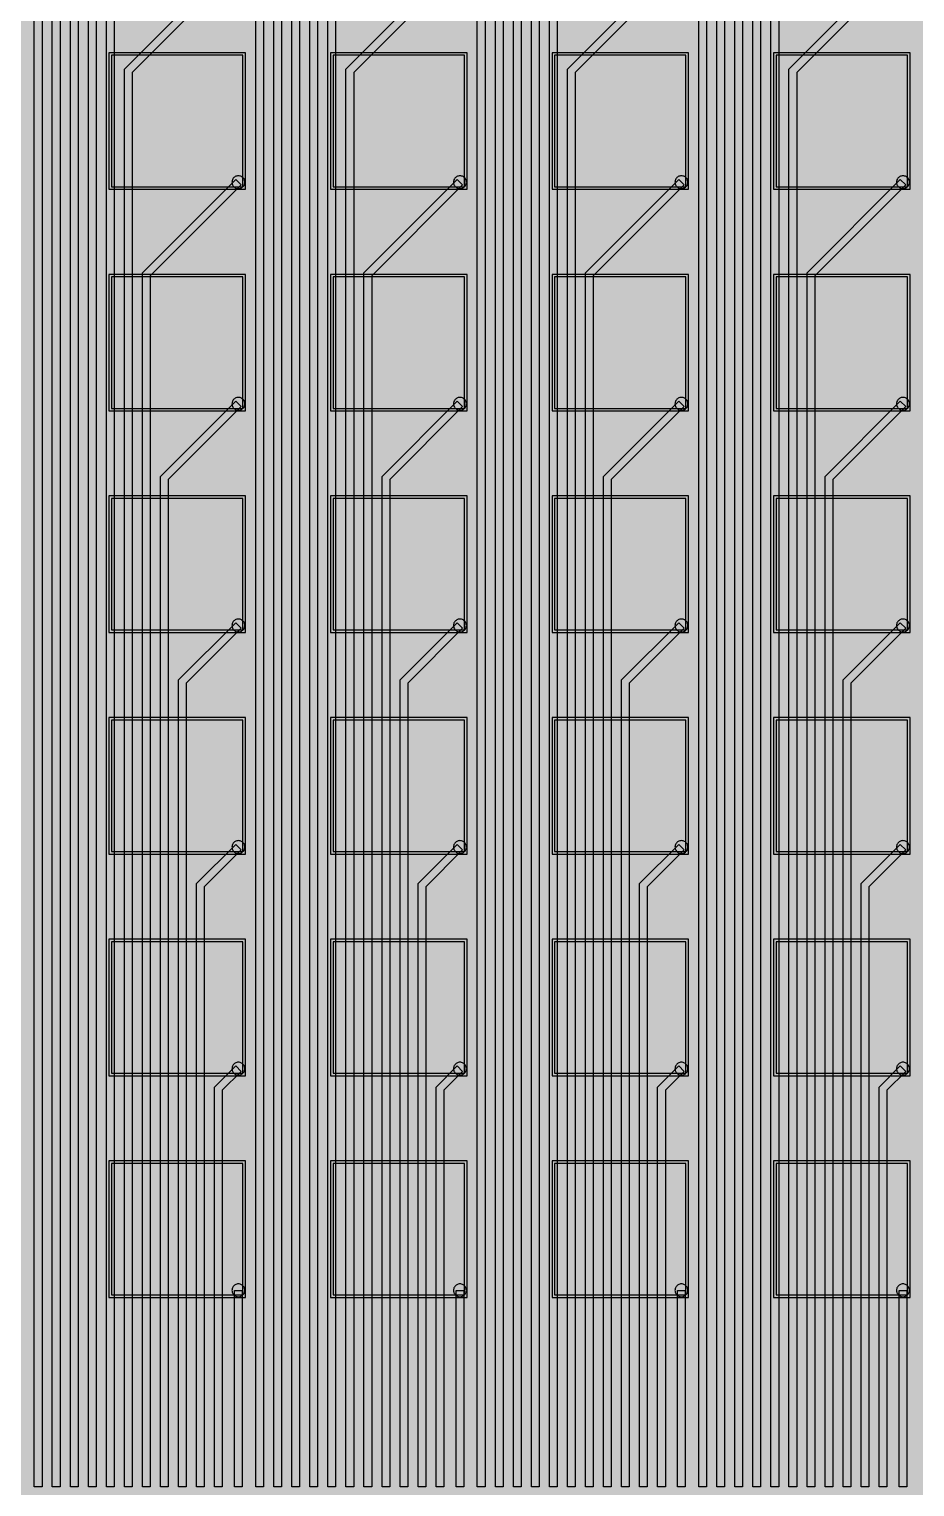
# Model space of a CAD drawing. Header units: metres. Extents: x -7240 to 10960, y -29667 to 1823.
# Drawn here: x 1517 to 1861, y 430 to 996 of the extents above; entities that cross this region are included whole.
import ezdxf

# ---------------------------------------------------------------- set-up
doc = ezdxf.new("R2010")
doc.units = ezdxf.units.M
for name, color, linetype in [('Etching', 1, 'CONTINUOUS'), ('EtchingPad', 2, 'CONTINUOUS'), ('Metal1', 4, 'CONTINUOUS'), ('Metal2', 3, 'CONTINUOUS'), ('Polyimide', 7, 'CONTINUOUS')]:
    doc.layers.add(name, color=color, linetype=linetype)

msp = doc.modelspace()

# ---------------------------------------------------------------- hatches: boundary and pattern name
at = {"layer": 'Polyimide'}
msp.add_hatch(color=7, dxfattribs=at).paths.add_polyline_path([(4088.45, -11806.89), (4098.72, -11851.21), (4115.58, -11893.47), (4138.63, -11932.7), (4167.35, -11967.99), (4201.08, -11998.53), (4239.03, -12023.62), (4280.35, -12042.68), (4349.18, -12073.73), (4413.2, -12113.76), (4471.26, -12162.04), (4522.3, -12217.69), (4565.39, -12279.7), (4599.74, -12346.94), (4624.73, -12418.19), (4639.91, -12492.16), (4645, -12567.5), (4639.91, -12642.84), (4624.73, -12716.8), (4599.74, -12788.06), (4565.39, -12855.3), (4522.3, -12917.31), (4471.26, -12972.96), (4413.2, -13021.24), (4349.18, -13061.27), (4280.35, -13092.32), (4239.03, -13111.38), (4201.08, -13136.47), (4167.35, -13167.01), (4138.63, -13202.3), (4115.58, -13241.52), (4098.72, -13283.78), (4088.45, -13328.11), (4085, -13373.48), (4085, -13567.5), (4099.45, -13861.55), (4142.64, -14152.77), (4214.18, -14438.35), (4313.36, -14715.55), (4439.24, -14981.69), (4590.59, -15234.21), (4765.97, -15470.68), (4963.68, -15688.82), (5181.82, -15886.53), (5418.29, -16061.91), (5670.81, -16213.26), (5936.95, -16339.14), (6214.15, -16438.32), (6499.73, -16509.85), (6790.95, -16553.05), (7085, -16567.5), (9960.38, -16567.5), (10038.79, -16571.35), (10116.45, -16582.87), (10192.6, -16601.95), (10266.52, -16628.4), (10337.49, -16661.96), (10404.83, -16702.32), (10467.89, -16749.09), (10526.06, -16801.81), (10578.78, -16859.98), (10625.55, -16923.04), (10665.91, -16990.38), (10699.48, -17061.35), (10725.93, -17135.27), (10745, -17211.43), (10756.52, -17289.08), (10760.38, -17367.5), (10760.38, -21957.3), (10721.61, -22012.91), (10685.97, -22070.59), (10653.58, -22130.14), (10624.53, -22191.39), (10598.92, -22254.16), (10576.82, -22318.25), (10558.3, -22383.46), (10543.41, -22449.6), (10532.21, -22516.46), (10524.72, -22583.84), (10520.97, -22651.53), (10520.97, -22719.32), (10524.72, -22787.01), (10532.21, -22854.38), (10543.41, -22921.24), (10558.3, -22987.38), (10576.82, -23052.6), (10598.92, -23116.68), (10624.53, -23179.45), (10653.58, -23240.71), (10685.97, -23300.26), (10721.61, -23357.93), (10760.38, -23413.54), (10760.38, -28667.5), (10756.52, -28745.91), (10745, -28823.57), (10725.93, -28899.73), (10699.48, -28973.65), (10665.91, -29044.62), (10625.55, -29111.96), (10578.78, -29175.01), (10526.06, -29233.19), (10467.89, -29285.91), (10404.83, -29332.68), (10337.49, -29373.04), (10266.52, -29406.6), (10192.6, -29433.05), (10116.45, -29452.13), (10038.79, -29463.65), (9960.38, -29467.5), (-6239.63, -29467.5), (-6318.04, -29463.65), (-6395.7, -29452.13), (-6471.85, -29433.05), (-6545.77, -29406.6), (-6616.74, -29373.04), (-6684.08, -29332.68), (-6747.14, -29285.91), (-6805.31, -29233.19), (-6858.03, -29175.01), (-6904.8, -29111.96), (-6945.16, -29044.62), (-6978.73, -28973.65), (-7005.18, -28899.73), (-7024.25, -28823.57), (-7035.77, -28745.91), (-7039.63, -28667.5), (-7039.63, -23426.32), (-6999.36, -23370.07), (-6962.33, -23311.63), (-6928.66, -23251.2), (-6898.45, -23188.96), (-6871.81, -23125.12), (-6848.81, -23059.88), (-6829.53, -22993.44), (-6814.04, -22926.02), (-6802.37, -22857.83), (-6794.57, -22789.09), (-6790.67, -22720.02), (-6790.67, -22650.84), (-6794.57, -22581.77), (-6802.37, -22513.03), (-6814.04, -22444.84), (-6829.53, -22377.42), (-6848.81, -22310.98), (-6871.81, -22245.74), (-6898.45, -22181.89), (-6928.66, -22119.66), (-6962.33, -22059.22), (-6999.36, -22000.79), (-7039.63, -21944.54), (-7039.63, -17367.5), (-7035.77, -17289.08), (-7024.25, -17211.43), (-7005.18, -17135.27), (-6978.73, -17061.35), (-6945.16, -16990.38), (-6904.8, -16923.04), (-6858.03, -16859.98), (-6805.31, -16801.81), (-6747.14, -16749.09), (-6684.08, -16702.32), (-6616.74, -16661.96), (-6545.77, -16628.4), (-6471.85, -16601.95), (-6395.7, -16582.87), (-6318.04, -16571.35), (-6239.63, -16567.5), (-3334, -16567.5), (-3039.95, -16553.05), (-2748.73, -16509.85), (-2463.15, -16438.32), (-2185.95, -16339.14), (-1919.81, -16213.26), (-1667.29, -16061.91), (-1430.82, -15886.53), (-1212.68, -15688.82), (-1014.97, -15470.68), (-839.59, -15234.21), (-688.24, -14981.69), (-562.36, -14715.55), (-463.18, -14438.35), (-391.64, -14152.77), (-348.45, -13861.55), (-334, -13567.5), (-334, -13373.48), (-337.45, -13328.11), (-347.72, -13283.78), (-364.58, -13241.52), (-387.63, -13202.3), (-416.35, -13167.01), (-450.08, -13136.47), (-488.03, -13111.38), (-529.35, -13092.32), (-529.35, -13092.32), (-598.18, -13061.27), (-662.2, -13021.24), (-720.26, -12972.96), (-771.3, -12917.31), (-814.39, -12855.3), (-848.74, -12788.06), (-873.73, -12716.8), (-888.91, -12642.84), (-894, -12567.5), (-888.91, -12492.16), (-873.73, -12418.19), (-848.74, -12346.94), (-814.39, -12279.7), (-771.3, -12217.69), (-720.26, -12162.04), (-662.2, -12113.76), (-598.18, -12073.73), (-529.35, -12042.68), (-488.03, -12023.62), (-450.08, -11998.53), (-416.35, -11967.99), (-387.63, -11932.7), (-364.58, -11893.47), (-347.72, -11851.21), (-337.45, -11806.89), (-334, -11761.52), (-334, -11074.31), (-337.45, -11028.94), (-347.72, -10984.62), (-364.58, -10942.36), (-387.63, -10903.13), (-416.35, -10867.84), (-450.08, -10837.3), (-488.03, -10812.21), (-529.35, -10793.16), (-529.35, -10793.16), (-598.18, -10762.1), (-662.2, -10722.07), (-720.26, -10673.8), (-771.3, -10618.15), (-814.39, -10556.13), (-848.74, -10488.89), (-873.73, -10417.64), (-888.91, -10343.67), (-894, -10268.33), (-888.91, -10192.99), (-873.73, -10119.03), (-848.74, -10047.77), (-814.39, -9980.53), (-771.3, -9918.52), (-720.26, -9862.87), (-662.2, -9814.59), (-598.18, -9774.56), (-529.35, -9743.51), (-488.03, -9724.45), (-450.08, -9699.36), (-416.35, -9668.82), (-387.63, -9633.53), (-364.58, -9594.31), (-347.72, -9552.05), (-337.45, -9507.72), (-334, -9462.35), (-334, -8775.14), (-337.45, -8729.78), (-347.72, -8685.45), (-364.58, -8643.19), (-387.63, -8603.96), (-416.35, -8568.68), (-450.08, -8538.14), (-488.03, -8513.05), (-529.35, -8493.99), (-529.35, -8493.99), (-598.18, -8462.94), (-662.2, -8422.91), (-720.26, -8374.63), (-771.3, -8318.98), (-814.39, -8256.97), (-848.74, -8189.73), (-873.73, -8118.47), (-888.91, -8044.5), (-894, -7969.17), (-888.91, -7893.83), (-873.73, -7819.86), (-848.74, -7748.61), (-814.39, -7681.36), (-771.3, -7619.35), (-720.26, -7563.7), (-662.2, -7515.42), (-598.18, -7475.4), (-529.35, -7444.34), (-529.35, -7444.34), (-488.03, -7425.28), (-450.08, -7400.2), (-416.35, -7369.66), (-387.63, -7334.37), (-364.58, -7295.14), (-347.72, -7252.88), (-337.45, -7208.56), (-334, -7163.19), (-334, -6475.98), (-337.45, -6430.61), (-347.72, -6386.29), (-364.58, -6344.02), (-387.63, -6304.8), (-416.35, -6269.51), (-450.08, -6238.97), (-488.03, -6213.88), (-529.35, -6194.82), (-529.35, -6194.82), (-598.18, -6163.77), (-662.2, -6123.74), (-720.26, -6075.46), (-771.3, -6019.81), (-814.39, -5957.8), (-848.74, -5890.56), (-873.73, -5819.31), (-888.91, -5745.34), (-894, -5670), (-888.91, -5594.66), (-873.73, -5520.69), (-848.74, -5449.44), (-814.39, -5382.2), (-771.3, -5320.19), (-720.26, -5264.54), (-662.2, -5216.26), (-598.18, -5176.23), (-529.35, -5145.18), (-529.35, -5145.18), (-488.03, -5126.12), (-450.08, -5101.03), (-416.35, -5070.49), (-387.63, -5035.2), (-364.58, -4995.98), (-347.72, -4953.71), (-337.45, -4909.39), (-334, -4864.02), (-334, 380), (-334, 1522.5), (-289, 1522.5), (-288.78, 1515.63), (-288.1, 1508.79), (-286.98, 1502.02), (-285.42, 1495.32), (-283.43, 1488.75), (-281.01, 1482.32), (-278.17, 1476.06), (-274.93, 1470), (-271.3, 1464.17), (-267.3, 1458.58), (-262.94, 1453.27), (-258.25, 1448.25), (-253.23, 1443.56), (-247.92, 1439.2), (-242.33, 1435.2), (-236.5, 1431.57), (-230.44, 1428.33), (-224.18, 1425.49), (-217.75, 1423.07), (-211.18, 1421.08), (-204.48, 1419.52), (-197.71, 1418.4), (-190.87, 1417.72), (-184, 1417.5), (-177.13, 1417.72), (-170.29, 1418.4), (-163.52, 1419.52), (-156.82, 1421.08), (-150.25, 1423.07), (-143.82, 1425.49), (-137.56, 1428.33), (-131.5, 1431.57), (-125.67, 1435.2), (-120.08, 1439.2), (-114.77, 1443.56), (-109.75, 1448.25), (-105.06, 1453.27), (-100.7, 1458.58), (-96.7, 1464.17), (-93.07, 1470), (-89.83, 1476.06), (-86.99, 1482.32), (-84.57, 1488.75), (-82.58, 1495.32), (-81.02, 1502.02), (-79.9, 1508.79), (-79.22, 1515.63), (-79, 1522.5), (1786, 1522.5), (3835, 1522.5), (3835.21, 1529.04), (3835.86, 1535.55), (3836.92, 1542.01), (3838.41, 1548.38), (3840.31, 1554.64), (3842.61, 1560.77), (3845.31, 1566.73), (3848.4, 1572.5), (3851.85, 1578.06), (3855.66, 1583.38), (3859.82, 1588.43), (3864.29, 1593.21), (3869.07, 1597.68), (3874.12, 1601.84), (3879.44, 1605.65), (3885, 1609.1), (3890.77, 1612.19), (3896.73, 1614.89), (3902.86, 1617.19), (3909.12, 1619.09), (3915.49, 1620.58), (3921.95, 1621.64), (3928.46, 1622.29), (3935, 1622.5), (3941.54, 1622.29), (3948.05, 1621.64), (3954.51, 1620.58), (3960.88, 1619.09), (3967.14, 1617.19), (3973.27, 1614.89), (3979.23, 1612.19), (3985, 1609.1), (3990.56, 1605.65), (3995.88, 1601.84), (4000.93, 1597.68), (4005.71, 1593.21), (4010.18, 1588.43), (4014.34, 1583.38), (4018.15, 1578.06), (4021.6, 1572.5), (4024.69, 1566.73), (4027.39, 1560.77), (4029.69, 1554.64), (4031.59, 1548.38), (4033.08, 1542.01), (4034.14, 1535.55), (4034.79, 1529.04), (4035, 1522.5), (4085, 1522.5), (4085, 380), (4085, 330), (4085, -4864.02), (4088.45, -4909.39), (4098.72, -4953.71), (4115.58, -4995.98), (4138.63, -5035.2), (4167.35, -5070.49), (4201.08, -5101.03), (4239.03, -5126.12), (4280.35, -5145.18), (4280.35, -5145.18), (4349.18, -5176.23), (4413.2, -5216.26), (4471.26, -5264.54), (4522.3, -5320.19), (4565.39, -5382.2), (4599.74, -5449.44), (4624.73, -5520.69), (4639.91, -5594.66), (4645, -5670), (4639.91, -5745.34), (4624.73, -5819.31), (4599.74, -5890.56), (4565.39, -5957.8), (4522.3, -6019.81), (4471.26, -6075.46), (4413.2, -6123.74), (4349.18, -6163.77), (4280.35, -6194.82), (4239.03, -6213.88), (4201.08, -6238.97), (4167.35, -6269.51), (4138.63, -6304.8), (4115.58, -6344.02), (4098.72, -6386.29), (4088.45, -6430.61), (4085, -6475.98), (4085, -11761.52), (4088.45, -11806.89)])

# ---------------------------------------------------------------- linework, layer by layer
at = {"layer": 'Etching'}
for points in [[(1595.75, 936.25), (1595.77, 935.92), (1595.84, 935.6), (1595.94, 935.29), (1596.08, 935), (1596.27, 934.73), (1596.48, 934.48), (1596.73, 934.27), (1597, 934.08), (1597.29, 933.94), (1597.6, 933.84), (1597.92, 933.77), (1598.25, 933.75), (1598.58, 933.77), (1598.9, 933.84), (1599.21, 933.94), (1599.5, 934.08), (1599.77, 934.27), (1600.02, 934.48), (1600.23, 934.73), (1600.42, 935), (1600.56, 935.29), (1600.66, 935.6), (1600.73, 935.92), (1600.75, 936.25), (1600.73, 936.58), (1600.66, 936.9), (1600.56, 937.21), (1600.42, 937.5), (1600.23, 937.77), (1600.02, 938.02), (1599.77, 938.23), (1599.5, 938.42), (1599.21, 938.56), (1598.9, 938.66), (1598.58, 938.73), (1598.25, 938.75), (1597.92, 938.73), (1597.6, 938.66), (1597.29, 938.56), (1597, 938.42), (1596.73, 938.23), (1596.48, 938.02), (1596.27, 937.77), (1596.08, 937.5), (1595.94, 937.21), (1595.84, 936.9), (1595.77, 936.58), (1595.75, 936.25)], [(1681.75, 936.25), (1681.77, 935.92), (1681.84, 935.6), (1681.94, 935.29), (1682.08, 935), (1682.27, 934.73), (1682.48, 934.48), (1682.73, 934.27), (1683, 934.08), (1683.29, 933.94), (1683.6, 933.84), (1683.92, 933.77), (1684.25, 933.75), (1684.58, 933.77), (1684.9, 933.84), (1685.21, 933.94), (1685.5, 934.08), (1685.77, 934.27), (1686.02, 934.48), (1686.23, 934.73), (1686.42, 935), (1686.56, 935.29), (1686.66, 935.6), (1686.73, 935.92), (1686.75, 936.25), (1686.73, 936.58), (1686.66, 936.9), (1686.56, 937.21), (1686.42, 937.5), (1686.23, 937.77), (1686.02, 938.02), (1685.77, 938.23), (1685.5, 938.42), (1685.21, 938.56), (1684.9, 938.66), (1684.58, 938.73), (1684.25, 938.75), (1683.92, 938.73), (1683.6, 938.66), (1683.29, 938.56), (1683, 938.42), (1682.73, 938.23), (1682.48, 938.02), (1682.27, 937.77), (1682.08, 937.5), (1681.94, 937.21), (1681.84, 936.9), (1681.77, 936.58), (1681.75, 936.25)], [(1767.75, 936.25), (1767.77, 935.92), (1767.84, 935.6), (1767.94, 935.29), (1768.08, 935), (1768.27, 934.73), (1768.48, 934.48), (1768.73, 934.27), (1769, 934.08), (1769.29, 933.94), (1769.6, 933.84), (1769.92, 933.77), (1770.25, 933.75), (1770.58, 933.77), (1770.9, 933.84), (1771.21, 933.94), (1771.5, 934.08), (1771.77, 934.27), (1772.02, 934.48), (1772.23, 934.73), (1772.42, 935), (1772.56, 935.29), (1772.66, 935.6), (1772.73, 935.92), (1772.75, 936.25), (1772.73, 936.58), (1772.66, 936.9), (1772.56, 937.21), (1772.42, 937.5), (1772.23, 937.77), (1772.02, 938.02), (1771.77, 938.23), (1771.5, 938.42), (1771.21, 938.56), (1770.9, 938.66), (1770.58, 938.73), (1770.25, 938.75), (1769.92, 938.73), (1769.6, 938.66), (1769.29, 938.56), (1769, 938.42), (1768.73, 938.23), (1768.48, 938.02), (1768.27, 937.77), (1768.08, 937.5), (1767.94, 937.21), (1767.84, 936.9), (1767.77, 936.58), (1767.75, 936.25)], [(1853.75, 936.25), (1853.77, 935.92), (1853.84, 935.6), (1853.94, 935.29), (1854.08, 935), (1854.27, 934.73), (1854.48, 934.48), (1854.73, 934.27), (1855, 934.08), (1855.29, 933.94), (1855.6, 933.84), (1855.92, 933.77), (1856.25, 933.75), (1856.58, 933.77), (1856.9, 933.84), (1857.21, 933.94), (1857.5, 934.08), (1857.77, 934.27), (1858.02, 934.48), (1858.23, 934.73), (1858.42, 935), (1858.56, 935.29), (1858.66, 935.6), (1858.73, 935.92), (1858.75, 936.25), (1858.73, 936.58), (1858.66, 936.9), (1858.56, 937.21), (1858.42, 937.5), (1858.23, 937.77), (1858.02, 938.02), (1857.77, 938.23), (1857.5, 938.42), (1857.21, 938.56), (1856.9, 938.66), (1856.58, 938.73), (1856.25, 938.75), (1855.92, 938.73), (1855.6, 938.66), (1855.29, 938.56), (1855, 938.42), (1854.73, 938.23), (1854.48, 938.02), (1854.27, 937.77), (1854.08, 937.5), (1853.94, 937.21), (1853.84, 936.9), (1853.77, 936.58), (1853.75, 936.25)], [(1595.75, 850.25), (1595.77, 849.92), (1595.84, 849.6), (1595.94, 849.29), (1596.08, 849), (1596.27, 848.73), (1596.48, 848.48), (1596.73, 848.27), (1597, 848.08), (1597.29, 847.94), (1597.6, 847.84), (1597.92, 847.77), (1598.25, 847.75), (1598.58, 847.77), (1598.9, 847.84), (1599.21, 847.94), (1599.5, 848.08), (1599.77, 848.27), (1600.02, 848.48), (1600.23, 848.73), (1600.42, 849), (1600.56, 849.29), (1600.66, 849.6), (1600.73, 849.92), (1600.75, 850.25), (1600.73, 850.58), (1600.66, 850.9), (1600.56, 851.21), (1600.42, 851.5), (1600.23, 851.77), (1600.02, 852.02), (1599.77, 852.23), (1599.5, 852.42), (1599.21, 852.56), (1598.9, 852.66), (1598.58, 852.73), (1598.25, 852.75), (1597.92, 852.73), (1597.6, 852.66), (1597.29, 852.56), (1597, 852.42), (1596.73, 852.23), (1596.48, 852.02), (1596.27, 851.77), (1596.08, 851.5), (1595.94, 851.21), (1595.84, 850.9), (1595.77, 850.58), (1595.75, 850.25)], [(1681.75, 850.25), (1681.77, 849.92), (1681.84, 849.6), (1681.94, 849.29), (1682.08, 849), (1682.27, 848.73), (1682.48, 848.48), (1682.73, 848.27), (1683, 848.08), (1683.29, 847.94), (1683.6, 847.84), (1683.92, 847.77), (1684.25, 847.75), (1684.58, 847.77), (1684.9, 847.84), (1685.21, 847.94), (1685.5, 848.08), (1685.77, 848.27), (1686.02, 848.48), (1686.23, 848.73), (1686.42, 849), (1686.56, 849.29), (1686.66, 849.6), (1686.73, 849.92), (1686.75, 850.25), (1686.73, 850.58), (1686.66, 850.9), (1686.56, 851.21), (1686.42, 851.5), (1686.23, 851.77), (1686.02, 852.02), (1685.77, 852.23), (1685.5, 852.42), (1685.21, 852.56), (1684.9, 852.66), (1684.58, 852.73), (1684.25, 852.75), (1683.92, 852.73), (1683.6, 852.66), (1683.29, 852.56), (1683, 852.42), (1682.73, 852.23), (1682.48, 852.02), (1682.27, 851.77), (1682.08, 851.5), (1681.94, 851.21), (1681.84, 850.9), (1681.77, 850.58), (1681.75, 850.25)], [(1767.75, 850.25), (1767.77, 849.92), (1767.84, 849.6), (1767.94, 849.29), (1768.08, 849), (1768.27, 848.73), (1768.48, 848.48), (1768.73, 848.27), (1769, 848.08), (1769.29, 847.94), (1769.6, 847.84), (1769.92, 847.77), (1770.25, 847.75), (1770.58, 847.77), (1770.9, 847.84), (1771.21, 847.94), (1771.5, 848.08), (1771.77, 848.27), (1772.02, 848.48), (1772.23, 848.73), (1772.42, 849), (1772.56, 849.29), (1772.66, 849.6), (1772.73, 849.92), (1772.75, 850.25), (1772.73, 850.58), (1772.66, 850.9), (1772.56, 851.21), (1772.42, 851.5), (1772.23, 851.77), (1772.02, 852.02), (1771.77, 852.23), (1771.5, 852.42), (1771.21, 852.56), (1770.9, 852.66), (1770.58, 852.73), (1770.25, 852.75), (1769.92, 852.73), (1769.6, 852.66), (1769.29, 852.56), (1769, 852.42), (1768.73, 852.23), (1768.48, 852.02), (1768.27, 851.77), (1768.08, 851.5), (1767.94, 851.21), (1767.84, 850.9), (1767.77, 850.58), (1767.75, 850.25)], [(1853.75, 850.25), (1853.77, 849.92), (1853.84, 849.6), (1853.94, 849.29), (1854.08, 849), (1854.27, 848.73), (1854.48, 848.48), (1854.73, 848.27), (1855, 848.08), (1855.29, 847.94), (1855.6, 847.84), (1855.92, 847.77), (1856.25, 847.75), (1856.58, 847.77), (1856.9, 847.84), (1857.21, 847.94), (1857.5, 848.08), (1857.77, 848.27), (1858.02, 848.48), (1858.23, 848.73), (1858.42, 849), (1858.56, 849.29), (1858.66, 849.6), (1858.73, 849.92), (1858.75, 850.25), (1858.73, 850.58), (1858.66, 850.9), (1858.56, 851.21), (1858.42, 851.5), (1858.23, 851.77), (1858.02, 852.02), (1857.77, 852.23), (1857.5, 852.42), (1857.21, 852.56), (1856.9, 852.66), (1856.58, 852.73), (1856.25, 852.75), (1855.92, 852.73), (1855.6, 852.66), (1855.29, 852.56), (1855, 852.42), (1854.73, 852.23), (1854.48, 852.02), (1854.27, 851.77), (1854.08, 851.5), (1853.94, 851.21), (1853.84, 850.9), (1853.77, 850.58), (1853.75, 850.25)], [(1595.75, 764.25), (1595.77, 763.92), (1595.84, 763.6), (1595.94, 763.29), (1596.08, 763), (1596.27, 762.73), (1596.48, 762.48), (1596.73, 762.27), (1597, 762.08), (1597.29, 761.94), (1597.6, 761.84), (1597.92, 761.77), (1598.25, 761.75), (1598.58, 761.77), (1598.9, 761.84), (1599.21, 761.94), (1599.5, 762.08), (1599.77, 762.27), (1600.02, 762.48), (1600.23, 762.73), (1600.42, 763), (1600.56, 763.29), (1600.66, 763.6), (1600.73, 763.92), (1600.75, 764.25), (1600.73, 764.58), (1600.66, 764.9), (1600.56, 765.21), (1600.42, 765.5), (1600.23, 765.77), (1600.02, 766.02), (1599.77, 766.23), (1599.5, 766.42), (1599.21, 766.56), (1598.9, 766.66), (1598.58, 766.73), (1598.25, 766.75), (1597.92, 766.73), (1597.6, 766.66), (1597.29, 766.56), (1597, 766.42), (1596.73, 766.23), (1596.48, 766.02), (1596.27, 765.77), (1596.08, 765.5), (1595.94, 765.21), (1595.84, 764.9), (1595.77, 764.58), (1595.75, 764.25)], [(1681.75, 764.25), (1681.77, 763.92), (1681.84, 763.6), (1681.94, 763.29), (1682.08, 763), (1682.27, 762.73), (1682.48, 762.48), (1682.73, 762.27), (1683, 762.08), (1683.29, 761.94), (1683.6, 761.84), (1683.92, 761.77), (1684.25, 761.75), (1684.58, 761.77), (1684.9, 761.84), (1685.21, 761.94), (1685.5, 762.08), (1685.77, 762.27), (1686.02, 762.48), (1686.23, 762.73), (1686.42, 763), (1686.56, 763.29), (1686.66, 763.6), (1686.73, 763.92), (1686.75, 764.25), (1686.73, 764.58), (1686.66, 764.9), (1686.56, 765.21), (1686.42, 765.5), (1686.23, 765.77), (1686.02, 766.02), (1685.77, 766.23), (1685.5, 766.42), (1685.21, 766.56), (1684.9, 766.66), (1684.58, 766.73), (1684.25, 766.75), (1683.92, 766.73), (1683.6, 766.66), (1683.29, 766.56), (1683, 766.42), (1682.73, 766.23), (1682.48, 766.02), (1682.27, 765.77), (1682.08, 765.5), (1681.94, 765.21), (1681.84, 764.9), (1681.77, 764.58), (1681.75, 764.25)], [(1767.75, 764.25), (1767.77, 763.92), (1767.84, 763.6), (1767.94, 763.29), (1768.08, 763), (1768.27, 762.73), (1768.48, 762.48), (1768.73, 762.27), (1769, 762.08), (1769.29, 761.94), (1769.6, 761.84), (1769.92, 761.77), (1770.25, 761.75), (1770.58, 761.77), (1770.9, 761.84), (1771.21, 761.94), (1771.5, 762.08), (1771.77, 762.27), (1772.02, 762.48), (1772.23, 762.73), (1772.42, 763), (1772.56, 763.29), (1772.66, 763.6), (1772.73, 763.92), (1772.75, 764.25), (1772.73, 764.58), (1772.66, 764.9), (1772.56, 765.21), (1772.42, 765.5), (1772.23, 765.77), (1772.02, 766.02), (1771.77, 766.23), (1771.5, 766.42), (1771.21, 766.56), (1770.9, 766.66), (1770.58, 766.73), (1770.25, 766.75), (1769.92, 766.73), (1769.6, 766.66), (1769.29, 766.56), (1769, 766.42), (1768.73, 766.23), (1768.48, 766.02), (1768.27, 765.77), (1768.08, 765.5), (1767.94, 765.21), (1767.84, 764.9), (1767.77, 764.58), (1767.75, 764.25)], [(1853.75, 764.25), (1853.77, 763.92), (1853.84, 763.6), (1853.94, 763.29), (1854.08, 763), (1854.27, 762.73), (1854.48, 762.48), (1854.73, 762.27), (1855, 762.08), (1855.29, 761.94), (1855.6, 761.84), (1855.92, 761.77), (1856.25, 761.75), (1856.58, 761.77), (1856.9, 761.84), (1857.21, 761.94), (1857.5, 762.08), (1857.77, 762.27), (1858.02, 762.48), (1858.23, 762.73), (1858.42, 763), (1858.56, 763.29), (1858.66, 763.6), (1858.73, 763.92), (1858.75, 764.25), (1858.73, 764.58), (1858.66, 764.9), (1858.56, 765.21), (1858.42, 765.5), (1858.23, 765.77), (1858.02, 766.02), (1857.77, 766.23), (1857.5, 766.42), (1857.21, 766.56), (1856.9, 766.66), (1856.58, 766.73), (1856.25, 766.75), (1855.92, 766.73), (1855.6, 766.66), (1855.29, 766.56), (1855, 766.42), (1854.73, 766.23), (1854.48, 766.02), (1854.27, 765.77), (1854.08, 765.5), (1853.94, 765.21), (1853.84, 764.9), (1853.77, 764.58), (1853.75, 764.25)], [(1595.75, 678.25), (1595.77, 677.92), (1595.84, 677.6), (1595.94, 677.29), (1596.08, 677), (1596.27, 676.73), (1596.48, 676.48), (1596.73, 676.27), (1597, 676.08), (1597.29, 675.94), (1597.6, 675.84), (1597.92, 675.77), (1598.25, 675.75), (1598.58, 675.77), (1598.9, 675.84), (1599.21, 675.94), (1599.5, 676.08), (1599.77, 676.27), (1600.02, 676.48), (1600.23, 676.73), (1600.42, 677), (1600.56, 677.29), (1600.66, 677.6), (1600.73, 677.92), (1600.75, 678.25), (1600.73, 678.58), (1600.66, 678.9), (1600.56, 679.21), (1600.42, 679.5), (1600.23, 679.77), (1600.02, 680.02), (1599.77, 680.23), (1599.5, 680.42), (1599.21, 680.56), (1598.9, 680.66), (1598.58, 680.73), (1598.25, 680.75), (1597.92, 680.73), (1597.6, 680.66), (1597.29, 680.56), (1597, 680.42), (1596.73, 680.23), (1596.48, 680.02), (1596.27, 679.77), (1596.08, 679.5), (1595.94, 679.21), (1595.84, 678.9), (1595.77, 678.58), (1595.75, 678.25)], [(1681.75, 678.25), (1681.77, 677.92), (1681.84, 677.6), (1681.94, 677.29), (1682.08, 677), (1682.27, 676.73), (1682.48, 676.48), (1682.73, 676.27), (1683, 676.08), (1683.29, 675.94), (1683.6, 675.84), (1683.92, 675.77), (1684.25, 675.75), (1684.58, 675.77), (1684.9, 675.84), (1685.21, 675.94), (1685.5, 676.08), (1685.77, 676.27), (1686.02, 676.48), (1686.23, 676.73), (1686.42, 677), (1686.56, 677.29), (1686.66, 677.6), (1686.73, 677.92), (1686.75, 678.25), (1686.73, 678.58), (1686.66, 678.9), (1686.56, 679.21), (1686.42, 679.5), (1686.23, 679.77), (1686.02, 680.02), (1685.77, 680.23), (1685.5, 680.42), (1685.21, 680.56), (1684.9, 680.66), (1684.58, 680.73), (1684.25, 680.75), (1683.92, 680.73), (1683.6, 680.66), (1683.29, 680.56), (1683, 680.42), (1682.73, 680.23), (1682.48, 680.02), (1682.27, 679.77), (1682.08, 679.5), (1681.94, 679.21), (1681.84, 678.9), (1681.77, 678.58), (1681.75, 678.25)], [(1767.75, 678.25), (1767.77, 677.92), (1767.84, 677.6), (1767.94, 677.29), (1768.08, 677), (1768.27, 676.73), (1768.48, 676.48), (1768.73, 676.27), (1769, 676.08), (1769.29, 675.94), (1769.6, 675.84), (1769.92, 675.77), (1770.25, 675.75), (1770.58, 675.77), (1770.9, 675.84), (1771.21, 675.94), (1771.5, 676.08), (1771.77, 676.27), (1772.02, 676.48), (1772.23, 676.73), (1772.42, 677), (1772.56, 677.29), (1772.66, 677.6), (1772.73, 677.92), (1772.75, 678.25), (1772.73, 678.58), (1772.66, 678.9), (1772.56, 679.21), (1772.42, 679.5), (1772.23, 679.77), (1772.02, 680.02), (1771.77, 680.23), (1771.5, 680.42), (1771.21, 680.56), (1770.9, 680.66), (1770.58, 680.73), (1770.25, 680.75), (1769.92, 680.73), (1769.6, 680.66), (1769.29, 680.56), (1769, 680.42), (1768.73, 680.23), (1768.48, 680.02), (1768.27, 679.77), (1768.08, 679.5), (1767.94, 679.21), (1767.84, 678.9), (1767.77, 678.58), (1767.75, 678.25)], [(1853.75, 678.25), (1853.77, 677.92), (1853.84, 677.6), (1853.94, 677.29), (1854.08, 677), (1854.27, 676.73), (1854.48, 676.48), (1854.73, 676.27), (1855, 676.08), (1855.29, 675.94), (1855.6, 675.84), (1855.92, 675.77), (1856.25, 675.75), (1856.58, 675.77), (1856.9, 675.84), (1857.21, 675.94), (1857.5, 676.08), (1857.77, 676.27), (1858.02, 676.48), (1858.23, 676.73), (1858.42, 677), (1858.56, 677.29), (1858.66, 677.6), (1858.73, 677.92), (1858.75, 678.25), (1858.73, 678.58), (1858.66, 678.9), (1858.56, 679.21), (1858.42, 679.5), (1858.23, 679.77), (1858.02, 680.02), (1857.77, 680.23), (1857.5, 680.42), (1857.21, 680.56), (1856.9, 680.66), (1856.58, 680.73), (1856.25, 680.75), (1855.92, 680.73), (1855.6, 680.66), (1855.29, 680.56), (1855, 680.42), (1854.73, 680.23), (1854.48, 680.02), (1854.27, 679.77), (1854.08, 679.5), (1853.94, 679.21), (1853.84, 678.9), (1853.77, 678.58), (1853.75, 678.25)], [(1595.75, 592.25), (1595.77, 591.92), (1595.84, 591.6), (1595.94, 591.29), (1596.08, 591), (1596.27, 590.73), (1596.48, 590.48), (1596.73, 590.27), (1597, 590.08), (1597.29, 589.94), (1597.6, 589.84), (1597.92, 589.77), (1598.25, 589.75), (1598.58, 589.77), (1598.9, 589.84), (1599.21, 589.94), (1599.5, 590.08), (1599.77, 590.27), (1600.02, 590.48), (1600.23, 590.73), (1600.42, 591), (1600.56, 591.29), (1600.66, 591.6), (1600.73, 591.92), (1600.75, 592.25), (1600.73, 592.58), (1600.66, 592.9), (1600.56, 593.21), (1600.42, 593.5), (1600.23, 593.77), (1600.02, 594.02), (1599.77, 594.23), (1599.5, 594.42), (1599.21, 594.56), (1598.9, 594.66), (1598.58, 594.73), (1598.25, 594.75), (1597.92, 594.73), (1597.6, 594.66), (1597.29, 594.56), (1597, 594.42), (1596.73, 594.23), (1596.48, 594.02), (1596.27, 593.77), (1596.08, 593.5), (1595.94, 593.21), (1595.84, 592.9), (1595.77, 592.58), (1595.75, 592.25)], [(1681.75, 592.25), (1681.77, 591.92), (1681.84, 591.6), (1681.94, 591.29), (1682.08, 591), (1682.27, 590.73), (1682.48, 590.48), (1682.73, 590.27), (1683, 590.08), (1683.29, 589.94), (1683.6, 589.84), (1683.92, 589.77), (1684.25, 589.75), (1684.58, 589.77), (1684.9, 589.84), (1685.21, 589.94), (1685.5, 590.08), (1685.77, 590.27), (1686.02, 590.48), (1686.23, 590.73), (1686.42, 591), (1686.56, 591.29), (1686.66, 591.6), (1686.73, 591.92), (1686.75, 592.25), (1686.73, 592.58), (1686.66, 592.9), (1686.56, 593.21), (1686.42, 593.5), (1686.23, 593.77), (1686.02, 594.02), (1685.77, 594.23), (1685.5, 594.42), (1685.21, 594.56), (1684.9, 594.66), (1684.58, 594.73), (1684.25, 594.75), (1683.92, 594.73), (1683.6, 594.66), (1683.29, 594.56), (1683, 594.42), (1682.73, 594.23), (1682.48, 594.02), (1682.27, 593.77), (1682.08, 593.5), (1681.94, 593.21), (1681.84, 592.9), (1681.77, 592.58), (1681.75, 592.25)], [(1767.75, 592.25), (1767.77, 591.92), (1767.84, 591.6), (1767.94, 591.29), (1768.08, 591), (1768.27, 590.73), (1768.48, 590.48), (1768.73, 590.27), (1769, 590.08), (1769.29, 589.94), (1769.6, 589.84), (1769.92, 589.77), (1770.25, 589.75), (1770.58, 589.77), (1770.9, 589.84), (1771.21, 589.94), (1771.5, 590.08), (1771.77, 590.27), (1772.02, 590.48), (1772.23, 590.73), (1772.42, 591), (1772.56, 591.29), (1772.66, 591.6), (1772.73, 591.92), (1772.75, 592.25), (1772.73, 592.58), (1772.66, 592.9), (1772.56, 593.21), (1772.42, 593.5), (1772.23, 593.77), (1772.02, 594.02), (1771.77, 594.23), (1771.5, 594.42), (1771.21, 594.56), (1770.9, 594.66), (1770.58, 594.73), (1770.25, 594.75), (1769.92, 594.73), (1769.6, 594.66), (1769.29, 594.56), (1769, 594.42), (1768.73, 594.23), (1768.48, 594.02), (1768.27, 593.77), (1768.08, 593.5), (1767.94, 593.21), (1767.84, 592.9), (1767.77, 592.58), (1767.75, 592.25)], [(1853.75, 592.25), (1853.77, 591.92), (1853.84, 591.6), (1853.94, 591.29), (1854.08, 591), (1854.27, 590.73), (1854.48, 590.48), (1854.73, 590.27), (1855, 590.08), (1855.29, 589.94), (1855.6, 589.84), (1855.92, 589.77), (1856.25, 589.75), (1856.58, 589.77), (1856.9, 589.84), (1857.21, 589.94), (1857.5, 590.08), (1857.77, 590.27), (1858.02, 590.48), (1858.23, 590.73), (1858.42, 591), (1858.56, 591.29), (1858.66, 591.6), (1858.73, 591.92), (1858.75, 592.25), (1858.73, 592.58), (1858.66, 592.9), (1858.56, 593.21), (1858.42, 593.5), (1858.23, 593.77), (1858.02, 594.02), (1857.77, 594.23), (1857.5, 594.42), (1857.21, 594.56), (1856.9, 594.66), (1856.58, 594.73), (1856.25, 594.75), (1855.92, 594.73), (1855.6, 594.66), (1855.29, 594.56), (1855, 594.42), (1854.73, 594.23), (1854.48, 594.02), (1854.27, 593.77), (1854.08, 593.5), (1853.94, 593.21), (1853.84, 592.9), (1853.77, 592.58), (1853.75, 592.25)], [(1595.75, 506.25), (1595.77, 505.92), (1595.84, 505.6), (1595.94, 505.29), (1596.08, 505), (1596.27, 504.73), (1596.48, 504.48), (1596.73, 504.27), (1597, 504.08), (1597.29, 503.94), (1597.6, 503.84), (1597.92, 503.77), (1598.25, 503.75), (1598.58, 503.77), (1598.9, 503.84), (1599.21, 503.94), (1599.5, 504.08), (1599.77, 504.27), (1600.02, 504.48), (1600.23, 504.73), (1600.42, 505), (1600.56, 505.29), (1600.66, 505.6), (1600.73, 505.92), (1600.75, 506.25), (1600.73, 506.58), (1600.66, 506.9), (1600.56, 507.21), (1600.42, 507.5), (1600.23, 507.77), (1600.02, 508.02), (1599.77, 508.23), (1599.5, 508.42), (1599.21, 508.56), (1598.9, 508.66), (1598.58, 508.73), (1598.25, 508.75), (1597.92, 508.73), (1597.6, 508.66), (1597.29, 508.56), (1597, 508.42), (1596.73, 508.23), (1596.48, 508.02), (1596.27, 507.77), (1596.08, 507.5), (1595.94, 507.21), (1595.84, 506.9), (1595.77, 506.58), (1595.75, 506.25)], [(1681.75, 506.25), (1681.77, 505.92), (1681.84, 505.6), (1681.94, 505.29), (1682.08, 505), (1682.27, 504.73), (1682.48, 504.48), (1682.73, 504.27), (1683, 504.08), (1683.29, 503.94), (1683.6, 503.84), (1683.92, 503.77), (1684.25, 503.75), (1684.58, 503.77), (1684.9, 503.84), (1685.21, 503.94), (1685.5, 504.08), (1685.77, 504.27), (1686.02, 504.48), (1686.23, 504.73), (1686.42, 505), (1686.56, 505.29), (1686.66, 505.6), (1686.73, 505.92), (1686.75, 506.25), (1686.73, 506.58), (1686.66, 506.9), (1686.56, 507.21), (1686.42, 507.5), (1686.23, 507.77), (1686.02, 508.02), (1685.77, 508.23), (1685.5, 508.42), (1685.21, 508.56), (1684.9, 508.66), (1684.58, 508.73), (1684.25, 508.75), (1683.92, 508.73), (1683.6, 508.66), (1683.29, 508.56), (1683, 508.42), (1682.73, 508.23), (1682.48, 508.02), (1682.27, 507.77), (1682.08, 507.5), (1681.94, 507.21), (1681.84, 506.9), (1681.77, 506.58), (1681.75, 506.25)], [(1767.75, 506.25), (1767.77, 505.92), (1767.84, 505.6), (1767.94, 505.29), (1768.08, 505), (1768.27, 504.73), (1768.48, 504.48), (1768.73, 504.27), (1769, 504.08), (1769.29, 503.94), (1769.6, 503.84), (1769.92, 503.77), (1770.25, 503.75), (1770.58, 503.77), (1770.9, 503.84), (1771.21, 503.94), (1771.5, 504.08), (1771.77, 504.27), (1772.02, 504.48), (1772.23, 504.73), (1772.42, 505), (1772.56, 505.29), (1772.66, 505.6), (1772.73, 505.92), (1772.75, 506.25), (1772.73, 506.58), (1772.66, 506.9), (1772.56, 507.21), (1772.42, 507.5), (1772.23, 507.77), (1772.02, 508.02), (1771.77, 508.23), (1771.5, 508.42), (1771.21, 508.56), (1770.9, 508.66), (1770.58, 508.73), (1770.25, 508.75), (1769.92, 508.73), (1769.6, 508.66), (1769.29, 508.56), (1769, 508.42), (1768.73, 508.23), (1768.48, 508.02), (1768.27, 507.77), (1768.08, 507.5), (1767.94, 507.21), (1767.84, 506.9), (1767.77, 506.58), (1767.75, 506.25)], [(1853.75, 506.25), (1853.77, 505.92), (1853.84, 505.6), (1853.94, 505.29), (1854.08, 505), (1854.27, 504.73), (1854.48, 504.48), (1854.73, 504.27), (1855, 504.08), (1855.29, 503.94), (1855.6, 503.84), (1855.92, 503.77), (1856.25, 503.75), (1856.58, 503.77), (1856.9, 503.84), (1857.21, 503.94), (1857.5, 504.08), (1857.77, 504.27), (1858.02, 504.48), (1858.23, 504.73), (1858.42, 505), (1858.56, 505.29), (1858.66, 505.6), (1858.73, 505.92), (1858.75, 506.25), (1858.73, 506.58), (1858.66, 506.9), (1858.56, 507.21), (1858.42, 507.5), (1858.23, 507.77), (1858.02, 508.02), (1857.77, 508.23), (1857.5, 508.42), (1857.21, 508.56), (1856.9, 508.66), (1856.58, 508.73), (1856.25, 508.75), (1855.92, 508.73), (1855.6, 508.66), (1855.29, 508.56), (1855, 508.42), (1854.73, 508.23), (1854.48, 508.02), (1854.27, 507.77), (1854.08, 507.5), (1853.94, 507.21), (1853.84, 506.9), (1853.77, 506.58), (1853.75, 506.25)]]:
    msp.add_lwpolyline(points, close=True, dxfattribs=at)
at = {"layer": 'EtchingPad'}
for points in [[(1600, 985.5), (1549, 985.5), (1549, 934.5), (1600, 934.5), (1600, 985.5)], [(1686, 985.5), (1635, 985.5), (1635, 934.5), (1686, 934.5), (1686, 985.5)], [(1772, 985.5), (1721, 985.5), (1721, 934.5), (1772, 934.5), (1772, 985.5)], [(1858, 985.5), (1807, 985.5), (1807, 934.5), (1858, 934.5), (1858, 985.5)], [(1600, 899.5), (1549, 899.5), (1549, 848.5), (1600, 848.5), (1600, 899.5)], [(1686, 899.5), (1635, 899.5), (1635, 848.5), (1686, 848.5), (1686, 899.5)], [(1772, 899.5), (1721, 899.5), (1721, 848.5), (1772, 848.5), (1772, 899.5)], [(1858, 899.5), (1807, 899.5), (1807, 848.5), (1858, 848.5), (1858, 899.5)], [(1600, 813.5), (1549, 813.5), (1549, 762.5), (1600, 762.5), (1600, 813.5)], [(1686, 813.5), (1635, 813.5), (1635, 762.5), (1686, 762.5), (1686, 813.5)], [(1772, 813.5), (1721, 813.5), (1721, 762.5), (1772, 762.5), (1772, 813.5)], [(1858, 813.5), (1807, 813.5), (1807, 762.5), (1858, 762.5), (1858, 813.5)], [(1600, 727.5), (1549, 727.5), (1549, 676.5), (1600, 676.5), (1600, 727.5)], [(1686, 727.5), (1635, 727.5), (1635, 676.5), (1686, 676.5), (1686, 727.5)], [(1772, 727.5), (1721, 727.5), (1721, 676.5), (1772, 676.5), (1772, 727.5)], [(1858, 727.5), (1807, 727.5), (1807, 676.5), (1858, 676.5), (1858, 727.5)], [(1600, 641.5), (1549, 641.5), (1549, 590.5), (1600, 590.5), (1600, 641.5)], [(1686, 641.5), (1635, 641.5), (1635, 590.5), (1686, 590.5), (1686, 641.5)], [(1772, 641.5), (1721, 641.5), (1721, 590.5), (1772, 590.5), (1772, 641.5)], [(1858, 641.5), (1807, 641.5), (1807, 590.5), (1858, 590.5), (1858, 641.5)], [(1600, 555.5), (1549, 555.5), (1549, 504.5), (1600, 504.5), (1600, 555.5)], [(1686, 555.5), (1635, 555.5), (1635, 504.5), (1686, 504.5), (1686, 555.5)], [(1772, 555.5), (1721, 555.5), (1721, 504.5), (1772, 504.5), (1772, 555.5)], [(1858, 555.5), (1807, 555.5), (1807, 504.5), (1858, 504.5), (1858, 555.5)]]:
    msp.add_lwpolyline(points, close=True, dxfattribs=at)
at = {"layer": 'Metal1'}
for points in [[(1519, 430), (1519, 1375.12), (1597.19, 1453.31), (1599.31, 1451.19), (1522, 1373.88), (1522, 430)], [(1605, 430), (1605, 1375.12), (1683.19, 1453.31), (1685.31, 1451.19), (1608, 1373.88), (1608, 430)], [(1691, 430), (1691, 1375.12), (1769.19, 1453.31), (1771.31, 1451.19), (1694, 1373.88), (1694, 430)], [(1777, 430), (1777, 1375.12), (1855.19, 1453.31), (1857.31, 1451.19), (1780, 1373.88), (1780, 430)], [(1526, 430), (1526, 1296.12), (1597.19, 1367.31), (1599.31, 1365.19), (1529, 1294.88), (1529, 430)], [(1612, 430), (1612, 1296.12), (1683.19, 1367.31), (1685.31, 1365.19), (1615, 1294.88), (1615, 430)], [(1698, 430), (1698, 1296.12), (1769.19, 1367.31), (1771.31, 1365.19), (1701, 1294.88), (1701, 430)], [(1784, 430), (1784, 1296.12), (1855.19, 1367.31), (1857.31, 1365.19), (1787, 1294.88), (1787, 430)], [(1533, 430), (1533, 1217.12), (1597.19, 1281.31), (1599.31, 1279.19), (1536, 1215.88), (1536, 430)], [(1619, 430), (1619, 1217.12), (1683.19, 1281.31), (1685.31, 1279.19), (1622, 1215.88), (1622, 430)], [(1705, 430), (1705, 1217.12), (1769.19, 1281.31), (1771.31, 1279.19), (1708, 1215.88), (1708, 430)], [(1791, 430), (1791, 1217.12), (1855.19, 1281.31), (1857.31, 1279.19), (1794, 1215.88), (1794, 430)], [(1540, 430), (1540, 1138.12), (1597.19, 1195.31), (1599.31, 1193.19), (1543, 1136.88), (1543, 430)], [(1626, 430), (1626, 1138.12), (1683.19, 1195.31), (1685.31, 1193.19), (1629, 1136.88), (1629, 430)], [(1712, 430), (1712, 1138.12), (1769.19, 1195.31), (1771.31, 1193.19), (1715, 1136.88), (1715, 430)], [(1798, 430), (1798, 1138.12), (1855.19, 1195.31), (1857.31, 1193.19), (1801, 1136.88), (1801, 430)], [(1547, 430), (1547, 1059.12), (1597.19, 1109.31), (1599.31, 1107.19), (1550, 1057.88), (1550, 430)], [(1633, 430), (1633, 1059.12), (1683.19, 1109.31), (1685.31, 1107.19), (1636, 1057.88), (1636, 430)], [(1719, 430), (1719, 1059.12), (1769.19, 1109.31), (1771.31, 1107.19), (1722, 1057.88), (1722, 430)], [(1805, 430), (1805, 1059.12), (1855.19, 1109.31), (1857.31, 1107.19), (1808, 1057.88), (1808, 430)], [(1554, 430), (1554, 980.12), (1597.19, 1023.31), (1599.31, 1021.19), (1557, 978.88), (1557, 430)], [(1640, 430), (1640, 980.12), (1683.19, 1023.31), (1685.31, 1021.19), (1643, 978.88), (1643, 430)], [(1726, 430), (1726, 980.12), (1769.19, 1023.31), (1771.31, 1021.19), (1729, 978.88), (1729, 430)], [(1812, 430), (1812, 980.12), (1855.19, 1023.31), (1857.31, 1021.19), (1815, 978.88), (1815, 430)], [(1561, 430), (1561, 901.12), (1597.19, 937.31), (1599.31, 935.19), (1564, 899.88), (1564, 430)], [(1647, 430), (1647, 901.12), (1683.19, 937.31), (1685.31, 935.19), (1650, 899.88), (1650, 430)], [(1733, 430), (1733, 901.12), (1769.19, 937.31), (1771.31, 935.19), (1736, 899.88), (1736, 430)], [(1819, 430), (1819, 901.12), (1855.19, 937.31), (1857.31, 935.19), (1822, 899.88), (1822, 430)], [(1568, 430), (1568, 822.12), (1597.19, 851.31), (1599.31, 849.19), (1571, 820.88), (1571, 430)], [(1654, 430), (1654, 822.12), (1683.19, 851.31), (1685.31, 849.19), (1657, 820.88), (1657, 430)], [(1740, 430), (1740, 822.12), (1769.19, 851.31), (1771.31, 849.19), (1743, 820.88), (1743, 430)], [(1826, 430), (1826, 822.12), (1855.19, 851.31), (1857.31, 849.19), (1829, 820.88), (1829, 430)], [(1575, 430), (1575, 743.12), (1597.19, 765.31), (1599.31, 763.19), (1578, 741.88), (1578, 430)], [(1661, 430), (1661, 743.12), (1683.19, 765.31), (1685.31, 763.19), (1664, 741.88), (1664, 430)], [(1747, 430), (1747, 743.12), (1769.19, 765.31), (1771.31, 763.19), (1750, 741.88), (1750, 430)], [(1833, 430), (1833, 743.12), (1855.19, 765.31), (1857.31, 763.19), (1836, 741.88), (1836, 430)], [(1582, 430), (1582, 664.12), (1597.19, 679.31), (1599.31, 677.19), (1585, 662.88), (1585, 430)], [(1668, 430), (1668, 664.12), (1683.19, 679.31), (1685.31, 677.19), (1671, 662.88), (1671, 430)], [(1754, 430), (1754, 664.12), (1769.19, 679.31), (1771.31, 677.19), (1757, 662.88), (1757, 430)], [(1840, 430), (1840, 664.12), (1855.19, 679.31), (1857.31, 677.19), (1843, 662.88), (1843, 430)], [(1589, 430), (1589, 585.12), (1597.19, 593.31), (1599.31, 591.19), (1592, 583.88), (1592, 430)], [(1675, 430), (1675, 585.12), (1683.19, 593.31), (1685.31, 591.19), (1678, 583.88), (1678, 430)], [(1761, 430), (1761, 585.12), (1769.19, 593.31), (1771.31, 591.19), (1764, 583.88), (1764, 430)], [(1847, 430), (1847, 585.12), (1855.19, 593.31), (1857.31, 591.19), (1850, 583.88), (1850, 430)], [(1596.75, 430), (1596.75, 506.25), (1599.75, 506.25), (1599.75, 430)], [(1682.75, 430), (1682.75, 506.25), (1685.75, 506.25), (1685.75, 430)], [(1768.75, 430), (1768.75, 506.25), (1771.75, 506.25), (1771.75, 430)], [(1854.75, 430), (1854.75, 506.25), (1857.75, 506.25), (1857.75, 430)]]:
    msp.add_lwpolyline(points, close=True, dxfattribs=at)
at = {"layer": 'Metal2'}
for points in [[(1601, 986.5), (1548, 986.5), (1548, 933.5), (1601, 933.5), (1601, 986.5)], [(1687, 986.5), (1634, 986.5), (1634, 933.5), (1687, 933.5), (1687, 986.5)], [(1773, 986.5), (1720, 986.5), (1720, 933.5), (1773, 933.5), (1773, 986.5)], [(1859, 986.5), (1806, 986.5), (1806, 933.5), (1859, 933.5), (1859, 986.5)], [(1601, 900.5), (1548, 900.5), (1548, 847.5), (1601, 847.5), (1601, 900.5)], [(1687, 900.5), (1634, 900.5), (1634, 847.5), (1687, 847.5), (1687, 900.5)], [(1773, 900.5), (1720, 900.5), (1720, 847.5), (1773, 847.5), (1773, 900.5)], [(1859, 900.5), (1806, 900.5), (1806, 847.5), (1859, 847.5), (1859, 900.5)], [(1601, 814.5), (1548, 814.5), (1548, 761.5), (1601, 761.5), (1601, 814.5)], [(1687, 814.5), (1634, 814.5), (1634, 761.5), (1687, 761.5), (1687, 814.5)], [(1773, 814.5), (1720, 814.5), (1720, 761.5), (1773, 761.5), (1773, 814.5)], [(1859, 814.5), (1806, 814.5), (1806, 761.5), (1859, 761.5), (1859, 814.5)], [(1601, 728.5), (1548, 728.5), (1548, 675.5), (1601, 675.5), (1601, 728.5)], [(1687, 728.5), (1634, 728.5), (1634, 675.5), (1687, 675.5), (1687, 728.5)], [(1773, 728.5), (1720, 728.5), (1720, 675.5), (1773, 675.5), (1773, 728.5)], [(1859, 728.5), (1806, 728.5), (1806, 675.5), (1859, 675.5), (1859, 728.5)], [(1601, 642.5), (1548, 642.5), (1548, 589.5), (1601, 589.5), (1601, 642.5)], [(1687, 642.5), (1634, 642.5), (1634, 589.5), (1687, 589.5), (1687, 642.5)], [(1773, 642.5), (1720, 642.5), (1720, 589.5), (1773, 589.5), (1773, 642.5)], [(1859, 642.5), (1806, 642.5), (1806, 589.5), (1859, 589.5), (1859, 642.5)], [(1601, 556.5), (1548, 556.5), (1548, 503.5), (1601, 503.5), (1601, 556.5)], [(1687, 556.5), (1634, 556.5), (1634, 503.5), (1687, 503.5), (1687, 556.5)], [(1773, 556.5), (1720, 556.5), (1720, 503.5), (1773, 503.5), (1773, 556.5)], [(1859, 556.5), (1806, 556.5), (1806, 503.5), (1859, 503.5), (1859, 556.5)]]:
    msp.add_lwpolyline(points, close=True, dxfattribs=at)

doc.saveas('drawing.dxf')
